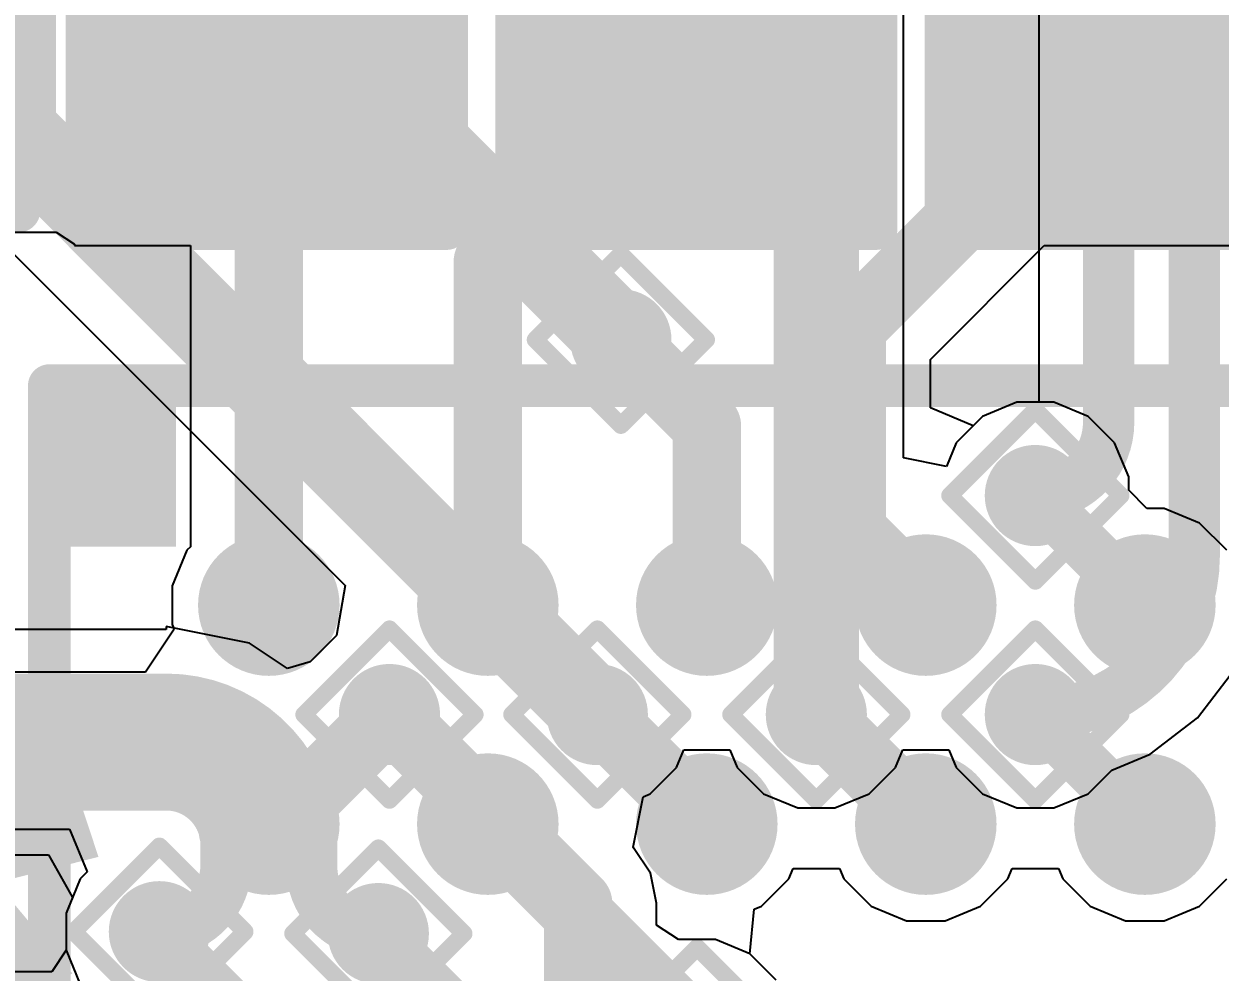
# Model space of a CAD drawing. Header units: inches. Extents: x -0.2 to 17.4, y -0.2 to 2.6.
# Drawn here: x 0.8812 to 1.021, y 0.3381 to 0.4489 of the extents above; entities that cross this region are included whole.
import ezdxf

# ---------------------------------------------------------------- set-up
doc = ezdxf.new("R2010")
doc.units = ezdxf.units.IN
doc.header["$MEASUREMENT"] = 0
for name, color, linetype in [('Bottom Layer', 5, 'Continuous'), ('Drill Drawing', 1, 'Continuous'), ('Top Layer', 1, 'Continuous'), ('Top Overlay', 2, 'Continuous'), ('Top Paste', 8, 'Continuous'), ('Top Solder', 216, 'Continuous'), ('Via Holes', 16, 'Continuous')]:
    doc.layers.add(name, color=color, linetype=linetype)
doc.styles.add('Arial_Bold', font='', dxfattribs={"height": 0.2})
doc.styles.get('Arial_Bold').set_extended_font_data('Arial', bold=True)

# ---------------------------------------------------------------- blocks, each defined once
blk = doc.blocks.new('R___0603_3')
at = {"layer": 'Top Layer'}
for points in [[(-0.015, 0.0175), (-0.015, -0.0175), (-0.045, -0.0175), (-0.045, 0.0175)], [(0.045, 0.0175), (0.045, -0.0175), (0.015, -0.0175), (0.015, 0.0175)]]:
    blk.add_hatch(color=1, dxfattribs=at).paths.add_polyline_path(points)
at = {"layer": 'Top Paste'}
for points in [[(-0.015, 0.0175), (-0.015, -0.0175), (-0.045, -0.0175), (-0.045, 0.0175)], [(0.045, 0.0175), (0.045, -0.0175), (0.015, -0.0175), (0.015, 0.0175)]]:
    blk.add_hatch(color=8, dxfattribs=at).paths.add_polyline_path(points)
at = {"layer": 'Top Solder'}
for points in [[(-0.011, 0.0215), (-0.011, -0.0215), (-0.049, -0.0215), (-0.049, 0.0215)], [(0.049, 0.0215), (0.049, -0.0215), (0.011, -0.0215), (0.011, 0.0215)]]:
    blk.add_hatch(color=216, dxfattribs=at).paths.add_polyline_path(points)
at = {"layer": 'Top Overlay'}
for points in [[(-0.048, -0.021, 0.005, 0.005, 0), (-0.048, 0.021, 0.005, 0.005, 0)], [(0.048, 0.021, 0.005, 0.005, 0), (-0.048, 0.021, 0.005, 0.005, 0)], [(0.048, -0.021, 0.005, 0.005, 0), (0.048, 0.021, 0.005, 0.005, 0)], [(0.048, -0.021, 0.005, 0.005, 0), (-0.048, -0.021, 0.005, 0.005, 0)]]:
    blk.add_lwpolyline(points, format="xyseb", dxfattribs=at)
for points in [[(-0.04925, 0.021, 0.0025, 0.0025, 1), (-0.04675, 0.021, 0.0025, 0.0025, 1)], [(-0.04925, 0.021, 0.0025, 0.0025, 1), (-0.04675, 0.021, 0.0025, 0.0025, 1)], [(0.04675, 0.021, 0.0025, 0.0025, 1), (0.04925, 0.021, 0.0025, 0.0025, 1)], [(0.04675, 0.021, 0.0025, 0.0025, 1), (0.04925, 0.021, 0.0025, 0.0025, 1)], [(-0.04925, -0.021, 0.0025, 0.0025, 1), (-0.04675, -0.021, 0.0025, 0.0025, 1)], [(-0.04925, -0.021, 0.0025, 0.0025, 1), (-0.04675, -0.021, 0.0025, 0.0025, 1)], [(0.04675, -0.021, 0.0025, 0.0025, 1), (0.04925, -0.021, 0.0025, 0.0025, 1)], [(0.04675, -0.021, 0.0025, 0.0025, 1), (0.04925, -0.021, 0.0025, 0.0025, 1)]]:
    blk.add_lwpolyline(points, format="xyseb", close=True, dxfattribs=at)
blk = doc.blocks.new('TC358870XBG_17')
at = {"layer": 'Top Layer'}
h = blk.add_hatch(color=1, dxfattribs=at)
edge = h.paths.add_edge_path()
edge.add_arc((-0.11516, 0.11516), 0.0063, 0, 360)
h = blk.add_hatch(color=1, dxfattribs=at)
edge = h.paths.add_edge_path()
edge.add_arc((-0.08957, 0.11516), 0.0063, 0, 360)
h = blk.add_hatch(color=1, dxfattribs=at)
edge = h.paths.add_edge_path()
edge.add_arc((-0.06398, 0.11516), 0.0063, 0, 360)
h = blk.add_hatch(color=1, dxfattribs=at)
edge = h.paths.add_edge_path()
edge.add_arc((-0.03839, 0.11516), 0.0063, 0, 360)
h = blk.add_hatch(color=1, dxfattribs=at)
edge = h.paths.add_edge_path()
edge.add_arc((-0.01279, 0.11516), 0.0063, 0, 360)
h = blk.add_hatch(color=1, dxfattribs=at)
edge = h.paths.add_edge_path()
edge.add_arc((-0.11516, 0.08957), 0.0063, 0, 360)
h = blk.add_hatch(color=1, dxfattribs=at)
edge = h.paths.add_edge_path()
edge.add_arc((-0.08957, 0.08957), 0.0063, 0, 360)
h = blk.add_hatch(color=1, dxfattribs=at)
edge = h.paths.add_edge_path()
edge.add_arc((-0.06398, 0.08957), 0.0063, 0, 360)
h = blk.add_hatch(color=1, dxfattribs=at)
edge = h.paths.add_edge_path()
edge.add_arc((-0.03839, 0.08957), 0.0063, 0, 360)
h = blk.add_hatch(color=1, dxfattribs=at)
edge = h.paths.add_edge_path()
edge.add_arc((-0.01279, 0.08957), 0.0063, 0, 360)
at = {"layer": 'Top Overlay'}
blk.add_hatch(color=2, dxfattribs=at).paths.add_polyline_path([(-0.1408, 0.122), (-0.126, 0.122), (-0.126, 0.1408), (-0.1408, 0.1408)])
at = {"layer": 'Top Paste'}
h = blk.add_hatch(color=8, dxfattribs=at)
edge = h.paths.add_edge_path()
edge.add_arc((-0.11516, 0.11516), 0.0063, 0, 360)
h = blk.add_hatch(color=8, dxfattribs=at)
edge = h.paths.add_edge_path()
edge.add_arc((-0.08957, 0.11516), 0.0063, 0, 360)
h = blk.add_hatch(color=8, dxfattribs=at)
edge = h.paths.add_edge_path()
edge.add_arc((-0.06398, 0.11516), 0.0063, 0, 360)
h = blk.add_hatch(color=8, dxfattribs=at)
edge = h.paths.add_edge_path()
edge.add_arc((-0.03839, 0.11516), 0.0063, 0, 360)
h = blk.add_hatch(color=8, dxfattribs=at)
edge = h.paths.add_edge_path()
edge.add_arc((-0.01279, 0.11516), 0.0063, 0, 360)
h = blk.add_hatch(color=8, dxfattribs=at)
edge = h.paths.add_edge_path()
edge.add_arc((-0.11516, 0.08957), 0.0063, 0, 360)
h = blk.add_hatch(color=8, dxfattribs=at)
edge = h.paths.add_edge_path()
edge.add_arc((-0.08957, 0.08957), 0.0063, 0, 360)
h = blk.add_hatch(color=8, dxfattribs=at)
edge = h.paths.add_edge_path()
edge.add_arc((-0.06398, 0.08957), 0.0063, 0, 360)
h = blk.add_hatch(color=8, dxfattribs=at)
edge = h.paths.add_edge_path()
edge.add_arc((-0.03839, 0.08957), 0.0063, 0, 360)
h = blk.add_hatch(color=8, dxfattribs=at)
edge = h.paths.add_edge_path()
edge.add_arc((-0.01279, 0.08957), 0.0063, 0, 360)
at = {"layer": 'Top Solder'}
h = blk.add_hatch(color=216, dxfattribs=at)
edge = h.paths.add_edge_path()
edge.add_arc((-0.11516, 0.11516), 0.00827, 0, 360)
h = blk.add_hatch(color=216, dxfattribs=at)
edge = h.paths.add_edge_path()
edge.add_arc((-0.08957, 0.11516), 0.00827, 0, 360)
h = blk.add_hatch(color=216, dxfattribs=at)
edge = h.paths.add_edge_path()
edge.add_arc((-0.06398, 0.11516), 0.00827, 0, 360)
h = blk.add_hatch(color=216, dxfattribs=at)
edge = h.paths.add_edge_path()
edge.add_arc((-0.03839, 0.11516), 0.00827, 0, 360)
h = blk.add_hatch(color=216, dxfattribs=at)
edge = h.paths.add_edge_path()
edge.add_arc((-0.01279, 0.11516), 0.00827, 0, 360)
h = blk.add_hatch(color=216, dxfattribs=at)
edge = h.paths.add_edge_path()
edge.add_arc((-0.11516, 0.08957), 0.00827, 0, 360)
h = blk.add_hatch(color=216, dxfattribs=at)
edge = h.paths.add_edge_path()
edge.add_arc((-0.08957, 0.08957), 0.00827, 0, 360)
h = blk.add_hatch(color=216, dxfattribs=at)
edge = h.paths.add_edge_path()
edge.add_arc((-0.06398, 0.08957), 0.00827, 0, 360)
h = blk.add_hatch(color=216, dxfattribs=at)
edge = h.paths.add_edge_path()
edge.add_arc((-0.03839, 0.08957), 0.00827, 0, 360)
h = blk.add_hatch(color=216, dxfattribs=at)
edge = h.paths.add_edge_path()
edge.add_arc((-0.01279, 0.08957), 0.00827, 0, 360)
at = {"layer": 'Top Overlay'}
for points in [[(-0.1408, -0.1408, 0.005, 0.005, 0), (-0.1408, 0.1408, 0.005, 0.005, 0)], [(-0.1408, 0.1408, 0.005, 0.005, 0), (0.1408, 0.1408, 0.005, 0.005, 0)]]:
    blk.add_lwpolyline(points, format="xyseb", dxfattribs=at)
blk.add_lwpolyline([(-0.14205, 0.1408, 0.0025, 0.0025, 1), (-0.13955, 0.1408, 0.0025, 0.0025, 1)], format="xyseb", close=True, dxfattribs=at)
blk.add_lwpolyline([(-0.14205, 0.1408, 0.0025, 0.0025, 1), (-0.13955, 0.1408, 0.0025, 0.0025, 1)], format="xyseb", close=True, dxfattribs=at)
blk = doc.blocks.new('R___0603_24')
at = {"layer": 'Top Layer'}
for points in [[(-0.015, 0.0175), (-0.015, -0.0175), (-0.045, -0.0175), (-0.045, 0.0175)], [(0.045, 0.0175), (0.045, -0.0175), (0.015, -0.0175), (0.015, 0.0175)]]:
    blk.add_hatch(color=1, dxfattribs=at).paths.add_polyline_path(points)
at = {"layer": 'Top Paste'}
for points in [[(-0.015, 0.0175), (-0.015, -0.0175), (-0.045, -0.0175), (-0.045, 0.0175)], [(0.045, 0.0175), (0.045, -0.0175), (0.015, -0.0175), (0.015, 0.0175)]]:
    blk.add_hatch(color=8, dxfattribs=at).paths.add_polyline_path(points)
at = {"layer": 'Top Solder'}
for points in [[(-0.011, 0.0215), (-0.011, -0.0215), (-0.049, -0.0215), (-0.049, 0.0215)], [(0.049, 0.0215), (0.049, -0.0215), (0.011, -0.0215), (0.011, 0.0215)]]:
    blk.add_hatch(color=216, dxfattribs=at).paths.add_polyline_path(points)
at = {"layer": 'Top Overlay'}
for points in [[(-0.048, 0.021, 0.005, 0.005, 0), (0.048, 0.021, 0.005, 0.005, 0)], [(-0.048, 0.021, 0.005, 0.005, 0), (-0.048, -0.021, 0.005, 0.005, 0)], [(0.048, 0.021, 0.005, 0.005, 0), (0.048, -0.021, 0.005, 0.005, 0)], [(-0.048, -0.021, 0.005, 0.005, 0), (0.048, -0.021, 0.005, 0.005, 0)]]:
    blk.add_lwpolyline(points, format="xyseb", dxfattribs=at)
for points in [[(-0.04925, 0.021, 0.0025, 0.0025, 1), (-0.04675, 0.021, 0.0025, 0.0025, 1)], [(-0.04925, 0.021, 0.0025, 0.0025, 1), (-0.04675, 0.021, 0.0025, 0.0025, 1)], [(0.04675, 0.021, 0.0025, 0.0025, 1), (0.04925, 0.021, 0.0025, 0.0025, 1)], [(0.04675, 0.021, 0.0025, 0.0025, 1), (0.04925, 0.021, 0.0025, 0.0025, 1)], [(-0.04925, -0.021, 0.0025, 0.0025, 1), (-0.04675, -0.021, 0.0025, 0.0025, 1)], [(-0.04925, -0.021, 0.0025, 0.0025, 1), (-0.04675, -0.021, 0.0025, 0.0025, 1)], [(0.04675, -0.021, 0.0025, 0.0025, 1), (0.04925, -0.021, 0.0025, 0.0025, 1)], [(0.04675, -0.021, 0.0025, 0.0025, 1), (0.04925, -0.021, 0.0025, 0.0025, 1)]]:
    blk.add_lwpolyline(points, format="xyseb", close=True, dxfattribs=at)
blk = doc.blocks.new('R___0603_29')
at = {"layer": 'Top Layer'}
for points in [[(-0.015, 0.0175), (-0.015, -0.0175), (-0.045, -0.0175), (-0.045, 0.0175)], [(0.045, 0.0175), (0.045, -0.0175), (0.015, -0.0175), (0.015, 0.0175)]]:
    blk.add_hatch(color=1, dxfattribs=at).paths.add_polyline_path(points)
at = {"layer": 'Top Paste'}
for points in [[(-0.015, 0.0175), (-0.015, -0.0175), (-0.045, -0.0175), (-0.045, 0.0175)], [(0.045, 0.0175), (0.045, -0.0175), (0.015, -0.0175), (0.015, 0.0175)]]:
    blk.add_hatch(color=8, dxfattribs=at).paths.add_polyline_path(points)
at = {"layer": 'Top Solder'}
for points in [[(-0.011, 0.0215), (-0.011, -0.0215), (-0.049, -0.0215), (-0.049, 0.0215)], [(0.049, 0.0215), (0.049, -0.0215), (0.011, -0.0215), (0.011, 0.0215)]]:
    blk.add_hatch(color=216, dxfattribs=at).paths.add_polyline_path(points)
at = {"layer": 'Top Overlay'}
for points in [[(-0.048, 0.021, 0.005, 0.005, 0), (0.048, 0.021, 0.005, 0.005, 0)], [(-0.048, 0.021, 0.005, 0.005, 0), (-0.048, -0.021, 0.005, 0.005, 0)], [(0.048, 0.021, 0.005, 0.005, 0), (0.048, -0.021, 0.005, 0.005, 0)], [(-0.048, -0.021, 0.005, 0.005, 0), (0.048, -0.021, 0.005, 0.005, 0)]]:
    blk.add_lwpolyline(points, format="xyseb", dxfattribs=at)
for points in [[(-0.04925, 0.021, 0.0025, 0.0025, 1), (-0.04675, 0.021, 0.0025, 0.0025, 1)], [(-0.04925, 0.021, 0.0025, 0.0025, 1), (-0.04675, 0.021, 0.0025, 0.0025, 1)], [(0.04675, 0.021, 0.0025, 0.0025, 1), (0.04925, 0.021, 0.0025, 0.0025, 1)], [(0.04675, 0.021, 0.0025, 0.0025, 1), (0.04925, 0.021, 0.0025, 0.0025, 1)], [(-0.04925, -0.021, 0.0025, 0.0025, 1), (-0.04675, -0.021, 0.0025, 0.0025, 1)], [(-0.04925, -0.021, 0.0025, 0.0025, 1), (-0.04675, -0.021, 0.0025, 0.0025, 1)], [(0.04675, -0.021, 0.0025, 0.0025, 1), (0.04925, -0.021, 0.0025, 0.0025, 1)], [(0.04675, -0.021, 0.0025, 0.0025, 1), (0.04925, -0.021, 0.0025, 0.0025, 1)]]:
    blk.add_lwpolyline(points, format="xyseb", close=True, dxfattribs=at)
blk = doc.blocks.new('C___0603_81')
at = {"layer": 'Top Layer'}
for points in [[(-0.015, 0.0175), (-0.015, -0.0175), (-0.045, -0.0175), (-0.045, 0.0175)], [(0.045, 0.0175), (0.045, -0.0175), (0.015, -0.0175), (0.015, 0.0175)]]:
    blk.add_hatch(color=1, dxfattribs=at).paths.add_polyline_path(points)
at = {"layer": 'Top Paste'}
for points in [[(-0.015, 0.0175), (-0.015, -0.0175), (-0.045, -0.0175), (-0.045, 0.0175)], [(0.045, 0.0175), (0.045, -0.0175), (0.015, -0.0175), (0.015, 0.0175)]]:
    blk.add_hatch(color=8, dxfattribs=at).paths.add_polyline_path(points)
at = {"layer": 'Top Solder'}
for points in [[(-0.01264, 0.01986), (-0.01264, -0.01986), (-0.04736, -0.01986), (-0.04736, 0.01986)], [(0.04736, 0.01986), (0.04736, -0.01986), (0.01264, -0.01986), (0.01264, 0.01986)]]:
    blk.add_hatch(color=216, dxfattribs=at).paths.add_polyline_path(points)
at = {"layer": 'Top Overlay'}
for points in [[(-0.018, 0.021, 0.005, 0.005, 0), (-0.049, 0.021, 0.005, 0.005, 0)], [(-0.049, -0.021, 0.005, 0.005, 0), (-0.049, 0.021, 0.005, 0.005, 0)], [(0.049, 0.021, 0.005, 0.005, 0), (0.018, 0.021, 0.005, 0.005, 0)], [(0.049, -0.021, 0.005, 0.005, 0), (0.049, 0.021, 0.005, 0.005, 0)], [(-0.018, -0.021, 0.005, 0.005, 0), (-0.049, -0.021, 0.005, 0.005, 0)], [(0.049, -0.021, 0.005, 0.005, 0), (0.018, -0.021, 0.005, 0.005, 0)]]:
    blk.add_lwpolyline(points, format="xyseb", dxfattribs=at)
for points in [[(-0.05025, 0.021, 0.0025, 0.0025, 1), (-0.04775, 0.021, 0.0025, 0.0025, 1)], [(-0.05025, 0.021, 0.0025, 0.0025, 1), (-0.04775, 0.021, 0.0025, 0.0025, 1)], [(-0.01925, 0.021, 0.0025, 0.0025, 1), (-0.01675, 0.021, 0.0025, 0.0025, 1)], [(0.01675, 0.021, 0.0025, 0.0025, 1), (0.01925, 0.021, 0.0025, 0.0025, 1)], [(0.04775, 0.021, 0.0025, 0.0025, 1), (0.05025, 0.021, 0.0025, 0.0025, 1)], [(0.04775, 0.021, 0.0025, 0.0025, 1), (0.05025, 0.021, 0.0025, 0.0025, 1)], [(-0.05025, -0.021, 0.0025, 0.0025, 1), (-0.04775, -0.021, 0.0025, 0.0025, 1)], [(-0.05025, -0.021, 0.0025, 0.0025, 1), (-0.04775, -0.021, 0.0025, 0.0025, 1)], [(-0.01925, -0.021, 0.0025, 0.0025, 1), (-0.01675, -0.021, 0.0025, 0.0025, 1)], [(0.01675, -0.021, 0.0025, 0.0025, 1), (0.01925, -0.021, 0.0025, 0.0025, 1)], [(0.04775, -0.021, 0.0025, 0.0025, 1), (0.05025, -0.021, 0.0025, 0.0025, 1)], [(0.04775, -0.021, 0.0025, 0.0025, 1), (0.05025, -0.021, 0.0025, 0.0025, 1)]]:
    blk.add_lwpolyline(points, format="xyseb", close=True, dxfattribs=at)

msp = doc.modelspace()

# ---------------------------------------------------------------- hatches: boundary and pattern name
at = {"layer": 'Bottom Layer'}
h = msp.add_hatch(color=5, dxfattribs=at)
edge = h.paths.add_edge_path()
edge.add_arc((0.951, 0.412), 0.00591, 0, 360)
h = msp.add_hatch(color=5, dxfattribs=at)
edge = h.paths.add_edge_path()
edge.add_arc((0.99943, 0.3938), 0.00591, 0, 360)
h = msp.add_hatch(color=5, dxfattribs=at)
edge = h.paths.add_edge_path()
edge.add_arc((0.92396, 0.36821), 0.00591, 0, 360)
h = msp.add_hatch(color=5, dxfattribs=at)
edge = h.paths.add_edge_path()
edge.add_arc((0.94825, 0.36821), 0.00591, 0, 360)
h = msp.add_hatch(color=5, dxfattribs=at)
edge = h.paths.add_edge_path()
edge.add_arc((0.97384, 0.36821), 0.00591, 0, 360)
h = msp.add_hatch(color=5, dxfattribs=at)
edge = h.paths.add_edge_path()
edge.add_arc((0.99943, 0.36821), 0.00591, 0, 360)
h = msp.add_hatch(color=5, dxfattribs=at)
edge = h.paths.add_edge_path()
edge.add_arc((0.89707, 0.34284), 0.00591, 0, 360)
h = msp.add_hatch(color=5, dxfattribs=at)
edge = h.paths.add_edge_path()
edge.add_arc((0.92266, 0.34262), 0.00591, 0, 360)
at = {"layer": 'Top Layer'}
for points in [[(0.745, 0.43), (0.885, 0.43), (0.885, 0.478), (0.745, 0.478)], [(0.941, 0.428), (0.978, 0.428), (0.978, 0.478), (0.941, 0.478)]]:
    msp.add_hatch(color=1, dxfattribs=at).paths.add_polyline_path(points)
h = msp.add_hatch(color=1, dxfattribs=at)
edge = h.paths.add_edge_path()
edge.add_arc((0.951, 0.412), 0.00591, 0, 360)
h = msp.add_hatch(color=1, dxfattribs=at)
edge = h.paths.add_edge_path()
edge.add_arc((0.99943, 0.3938), 0.00591, 0, 360)
h = msp.add_hatch(color=1, dxfattribs=at)
edge = h.paths.add_edge_path()
edge.add_arc((0.92396, 0.36821), 0.00591, 0, 360)
h = msp.add_hatch(color=1, dxfattribs=at)
edge = h.paths.add_edge_path()
edge.add_arc((0.94825, 0.36821), 0.00591, 0, 360)
h = msp.add_hatch(color=1, dxfattribs=at)
edge = h.paths.add_edge_path()
edge.add_arc((0.97384, 0.36821), 0.00591, 0, 360)
h = msp.add_hatch(color=1, dxfattribs=at)
edge = h.paths.add_edge_path()
edge.add_arc((0.99943, 0.36821), 0.00591, 0, 360)
h = msp.add_hatch(color=1, dxfattribs=at)
edge = h.paths.add_edge_path()
edge.add_arc((0.89707, 0.34284), 0.00591, 0, 360)
h = msp.add_hatch(color=1, dxfattribs=at)
edge = h.paths.add_edge_path()
edge.add_arc((0.92266, 0.34262), 0.00591, 0, 360)
at = {"layer": 'Via Holes'}
h = msp.add_hatch(color=7, dxfattribs=at)
edge = h.paths.add_edge_path()
edge.add_arc((0.951, 0.412), 0.00394, 0, 360)
h = msp.add_hatch(color=7, dxfattribs=at)
edge = h.paths.add_edge_path()
edge.add_arc((0.99943, 0.3938), 0.00394, 0, 360)
h = msp.add_hatch(color=7, dxfattribs=at)
edge = h.paths.add_edge_path()
edge.add_arc((0.92396, 0.36821), 0.00394, 0, 360)
h = msp.add_hatch(color=7, dxfattribs=at)
edge = h.paths.add_edge_path()
edge.add_arc((0.94825, 0.36821), 0.00394, 0, 360)
h = msp.add_hatch(color=7, dxfattribs=at)
edge = h.paths.add_edge_path()
edge.add_arc((0.97384, 0.36821), 0.00394, 0, 360)
h = msp.add_hatch(color=7, dxfattribs=at)
edge = h.paths.add_edge_path()
edge.add_arc((0.99943, 0.36821), 0.00394, 0, 360)
h = msp.add_hatch(color=7, dxfattribs=at)
edge = h.paths.add_edge_path()
edge.add_arc((0.89707, 0.34284), 0.00394, 0, 360)
h = msp.add_hatch(color=7, dxfattribs=at)
edge = h.paths.add_edge_path()
edge.add_arc((0.92266, 0.34262), 0.00394, 0, 360)

# ---------------------------------------------------------------- linework, layer by layer
at = {"layer": 'Bottom Layer'}
for p, q in [((0.99984, 0.497), (0.99984, 0.4047)), ((0.98404, 0.39819), (0.98404, 0.47759)), ((0.85323, 0.4488), (0.91877, 0.38327)), ((0.99726, 0.4047), (0.99326, 0.40304)), ((0.99984, 0.4047), (0.99726, 0.4047)), ((0.99326, 0.40304), (0.99019, 0.39997)), ((0.99019, 0.39997), (0.98904, 0.3972)), ((0.98904, 0.3972), (0.98404, 0.39819)), ((0.91877, 0.38327), (0.91778, 0.37745)), ((0.89787, 0.37816), (0.8168, 0.37816)), ((0.90762, 0.37655), (0.89787, 0.37849)), ((0.89787, 0.37849), (0.89787, 0.37816)), ((0.91778, 0.37745), (0.91471, 0.37438)), ((0.91206, 0.37358), (0.90762, 0.37655)), ((0.91471, 0.37438), (0.91206, 0.37358)), ((1.01838, 0.36783), (1.0222, 0.3728)), ((1.01283, 0.36357), (1.01838, 0.36783)), ((0.9575, 0.36203), (0.95834, 0.36407)), ((0.95834, 0.36407), (0.96375, 0.36407)), ((0.96375, 0.36407), (0.9646, 0.36203)), ((0.98309, 0.36203), (0.98393, 0.36407)), ((0.98393, 0.36407), (0.98934, 0.36407)), ((0.98934, 0.36407), (0.99019, 0.36203)), ((1.00837, 0.36172), (1.01283, 0.36357)), ((0.95443, 0.35896), (0.9575, 0.36203)), ((0.9646, 0.36203), (0.96766, 0.35896)), ((0.98002, 0.35896), (0.98309, 0.36203)), ((0.99019, 0.36203), (0.99326, 0.35896)), ((1.00561, 0.35896), (1.00837, 0.36172)), ((0.95242, 0.35272), (0.95359, 0.35861)), ((0.95359, 0.35861), (0.95443, 0.35896)), ((0.96766, 0.35896), (0.97167, 0.3573)), ((0.97601, 0.3573), (0.98002, 0.35896)), ((0.99326, 0.35896), (0.99726, 0.3573)), ((1.0016, 0.3573), (1.00561, 0.35896)), ((0.97167, 0.3573), (0.97601, 0.3573)), ((0.99726, 0.3573), (1.0016, 0.3573)), ((0.95249, 0.35265), (0.95242, 0.35272)), ((0.95448, 0.34967), (0.95249, 0.35265)), ((0.81675, 0.35184), (0.88412, 0.35184)), ((0.88412, 0.35184), (0.88693, 0.34684)), ((0.95518, 0.34616), (0.95448, 0.34967)), ((0.88693, 0.34684), (0.88617, 0.34501)), ((0.95518, 0.34362), (0.95518, 0.34616)), ((0.88617, 0.34501), (0.88617, 0.34067)), ((0.95774, 0.34191), (0.95518, 0.34362)), ((0.96207, 0.34191), (0.95774, 0.34191)), ((0.96608, 0.34025), (0.96207, 0.34191)), ((0.88617, 0.34067), (0.88449, 0.33816)), ((0.96915, 0.33718), (0.96608, 0.34025)), ((0.88449, 0.33816), (0.76249, 0.33816))]:
    msp.add_line(p, q, dxfattribs=at)
for points in [[(1.018, 0.38677, 0.006, 0.006, 0), (1.018, 0.50114, 0.006, 0.006, 0)], [(1.008, 0.40236, 0.006, 0.006, 0), (1.008, 0.497, 0.006, 0.006, 0)], [(0.97384, 0.36821, 0.01, 0.01, 0), (0.97384, 0.47759, 0.01, 0.01, 0)], [(0.89, 0.473, 0.01, 0.01, 0), (0.951, 0.412, 0.01, 0.01, 0)], [(0.85746, 0.459, 0.01, 0.01, 0), (0.94825, 0.36821, 0.01, 0.01, 0)], [(1.008, 0.40236, 0.006, 0.006, -0.414214), (0.99943, 0.3938, 0.006, 0.006, 0)], [(1.018, 0.38677, 0.006, 0.006, -0.414214), (0.99943, 0.36821, 0.006, 0.006, 0)], [(0.8168, 0.37, 0.006, 0.006, 0), (0.89787, 0.37, 0.006, 0.006, 0)], [(0.89787, 0.37, 0.006, 0.006, -0.414214), (0.91487, 0.353, 0.006, 0.006, 0)], [(0.92396, 0.36821, 0.008, 0.008, 0), (0.946, 0.34616, 0.008, 0.008, 0)], [(0.81675, 0.36, 0.006, 0.006, 0), (0.89787, 0.36, 0.006, 0.006, 0)], [(0.89787, 0.36, 0.006, 0.006, -0.414214), (0.90487, 0.353, 0.006, 0.006, 0)], [(0.90487, 0.35063, 0.006, 0.006, 0), (0.90487, 0.353, 0.006, 0.006, 0)], [(0.91487, 0.35041, 0.006, 0.006, 0), (0.91487, 0.353, 0.006, 0.006, 0)], [(0.90487, 0.35063, 0.006, 0.006, -0.414214), (0.89707, 0.34284, 0.006, 0.006, 0)], [(0.92266, 0.34262, 0.006, 0.006, -0.414214), (0.91487, 0.35041, 0.006, 0.006, 0)], [(0.946, 0.191, 0.008, 0.008, 0), (0.946, 0.34616, 0.008, 0.008, 0)]]:
    msp.add_lwpolyline(points, format="xyseb", dxfattribs=at)
for points in [[(0.9485, 0.412, 0.005, 0.005, 1), (0.9535, 0.412, 0.005, 0.005, 1)], [(1.0065, 0.40236, 0.003, 0.003, 1), (1.0095, 0.40236, 0.003, 0.003, 1)], [(1.0065, 0.40236, 0.003, 0.003, 1), (1.0095, 0.40236, 0.003, 0.003, 1)], [(0.99793, 0.3938, 0.003, 0.003, 1), (1.00093, 0.3938, 0.003, 0.003, 1)], [(1.0165, 0.38677, 0.003, 0.003, 1), (1.0195, 0.38677, 0.003, 0.003, 1)], [(1.0165, 0.38677, 0.003, 0.003, 1), (1.0195, 0.38677, 0.003, 0.003, 1)], [(0.94575, 0.36821, 0.005, 0.005, 1), (0.95075, 0.36821, 0.005, 0.005, 1)], [(0.97134, 0.36821, 0.005, 0.005, 1), (0.97634, 0.36821, 0.005, 0.005, 1)], [(0.89637, 0.37, 0.003, 0.003, 1), (0.89937, 0.37, 0.003, 0.003, 1)], [(0.89637, 0.37, 0.003, 0.003, 1), (0.89937, 0.37, 0.003, 0.003, 1)], [(0.92196, 0.36821, 0.004, 0.004, 1), (0.92596, 0.36821, 0.004, 0.004, 1)], [(0.99793, 0.36821, 0.003, 0.003, 1), (1.00093, 0.36821, 0.003, 0.003, 1)], [(0.89637, 0.36, 0.003, 0.003, 1), (0.89937, 0.36, 0.003, 0.003, 1)], [(0.89637, 0.36, 0.003, 0.003, 1), (0.89937, 0.36, 0.003, 0.003, 1)], [(0.90337, 0.353, 0.003, 0.003, 1), (0.90637, 0.353, 0.003, 0.003, 1)], [(0.90337, 0.353, 0.003, 0.003, 1), (0.90637, 0.353, 0.003, 0.003, 1)], [(0.91337, 0.353, 0.003, 0.003, 1), (0.91637, 0.353, 0.003, 0.003, 1)], [(0.91337, 0.353, 0.003, 0.003, 1), (0.91637, 0.353, 0.003, 0.003, 1)], [(0.90337, 0.35063, 0.003, 0.003, 1), (0.90637, 0.35063, 0.003, 0.003, 1)], [(0.90337, 0.35063, 0.003, 0.003, 1), (0.90637, 0.35063, 0.003, 0.003, 1)], [(0.91337, 0.35041, 0.003, 0.003, 1), (0.91637, 0.35041, 0.003, 0.003, 1)], [(0.91337, 0.35041, 0.003, 0.003, 1), (0.91637, 0.35041, 0.003, 0.003, 1)], [(0.944, 0.34616, 0.004, 0.004, 1), (0.948, 0.34616, 0.004, 0.004, 1)], [(0.944, 0.34616, 0.004, 0.004, 1), (0.948, 0.34616, 0.004, 0.004, 1)], [(0.89557, 0.34284, 0.003, 0.003, 1), (0.89857, 0.34284, 0.003, 0.003, 1)], [(0.92116, 0.34262, 0.003, 0.003, 1), (0.92416, 0.34262, 0.003, 0.003, 1)]]:
    msp.add_lwpolyline(points, format="xyseb", close=True, dxfattribs=at)
at = {"layer": 'Drill Drawing'}
for points in [[(0.941, 0.412, 0.002, 0.002, 0), (0.951, 0.422, 0.002, 0.002, 0)], [(0.951, 0.422, 0.002, 0.002, 0), (0.961, 0.412, 0.002, 0.002, 0)], [(0.941, 0.412, 0.002, 0.002, 0), (0.951, 0.402, 0.002, 0.002, 0)], [(0.951, 0.402, 0.002, 0.002, 0), (0.961, 0.412, 0.002, 0.002, 0)], [(0.98943, 0.3938, 0.002, 0.002, 0), (0.99943, 0.4038, 0.002, 0.002, 0)], [(0.99943, 0.4038, 0.002, 0.002, 0), (1.00943, 0.3938, 0.002, 0.002, 0)], [(0.98943, 0.3938, 0.002, 0.002, 0), (0.99943, 0.3838, 0.002, 0.002, 0)], [(0.99943, 0.3838, 0.002, 0.002, 0), (1.00943, 0.3938, 0.002, 0.002, 0)], [(0.91396, 0.36821, 0.002, 0.002, 0), (0.92396, 0.37821, 0.002, 0.002, 0)], [(0.92396, 0.37821, 0.002, 0.002, 0), (0.93396, 0.36821, 0.002, 0.002, 0)], [(0.93825, 0.36821, 0.002, 0.002, 0), (0.94825, 0.37821, 0.002, 0.002, 0)], [(0.94825, 0.37821, 0.002, 0.002, 0), (0.95825, 0.36821, 0.002, 0.002, 0)], [(0.96384, 0.36821, 0.002, 0.002, 0), (0.97384, 0.37821, 0.002, 0.002, 0)], [(0.97384, 0.37821, 0.002, 0.002, 0), (0.98384, 0.36821, 0.002, 0.002, 0)], [(0.98943, 0.36821, 0.002, 0.002, 0), (0.99943, 0.37821, 0.002, 0.002, 0)], [(0.99943, 0.37821, 0.002, 0.002, 0), (1.00943, 0.36821, 0.002, 0.002, 0)], [(0.91396, 0.36821, 0.002, 0.002, 0), (0.92396, 0.3582, 0.002, 0.002, 0)], [(0.92396, 0.3582, 0.002, 0.002, 0), (0.93396, 0.36821, 0.002, 0.002, 0)], [(0.93825, 0.36821, 0.002, 0.002, 0), (0.94825, 0.35821, 0.002, 0.002, 0)], [(0.94825, 0.35821, 0.002, 0.002, 0), (0.95825, 0.36821, 0.002, 0.002, 0)], [(0.96384, 0.36821, 0.002, 0.002, 0), (0.97384, 0.35821, 0.002, 0.002, 0)], [(0.97384, 0.35821, 0.002, 0.002, 0), (0.98384, 0.36821, 0.002, 0.002, 0)], [(0.98943, 0.36821, 0.002, 0.002, 0), (0.99943, 0.35821, 0.002, 0.002, 0)], [(0.99943, 0.35821, 0.002, 0.002, 0), (1.00943, 0.36821, 0.002, 0.002, 0)], [(0.88707, 0.34284, 0.002, 0.002, 0), (0.89707, 0.35284, 0.002, 0.002, 0)], [(0.89707, 0.35284, 0.002, 0.002, 0), (0.90707, 0.34284, 0.002, 0.002, 0)], [(0.91266, 0.34262, 0.002, 0.002, 0), (0.92266, 0.35262, 0.002, 0.002, 0)], [(0.92266, 0.35262, 0.002, 0.002, 0), (0.93266, 0.34262, 0.002, 0.002, 0)], [(0.88707, 0.34284, 0.002, 0.002, 0), (0.89707, 0.33284, 0.002, 0.002, 0)], [(0.89707, 0.33284, 0.002, 0.002, 0), (0.90707, 0.34284, 0.002, 0.002, 0)], [(0.91266, 0.34262, 0.002, 0.002, 0), (0.92266, 0.33261, 0.002, 0.002, 0)], [(0.92266, 0.33261, 0.002, 0.002, 0), (0.93266, 0.34262, 0.002, 0.002, 0)], [(0.94991, 0.331, 0.002, 0.002, 0), (0.95991, 0.341, 0.002, 0.002, 0)], [(0.95991, 0.341, 0.002, 0.002, 0), (0.96991, 0.331, 0.002, 0.002, 0)]]:
    msp.add_lwpolyline(points, format="xyseb", dxfattribs=at)
for points in [[(0.9505, 0.422, 0.001, 0.001, 1), (0.9515, 0.422, 0.001, 0.001, 1)], [(0.9505, 0.422, 0.001, 0.001, 1), (0.9515, 0.422, 0.001, 0.001, 1)], [(0.9405, 0.412, 0.001, 0.001, 1), (0.9415, 0.412, 0.001, 0.001, 1)], [(0.9405, 0.412, 0.001, 0.001, 1), (0.9415, 0.412, 0.001, 0.001, 1)], [(0.9605, 0.412, 0.001, 0.001, 1), (0.9615, 0.412, 0.001, 0.001, 1)], [(0.9605, 0.412, 0.001, 0.001, 1), (0.9615, 0.412, 0.001, 0.001, 1)], [(0.99893, 0.4038, 0.001, 0.001, 1), (0.99993, 0.4038, 0.001, 0.001, 1)], [(0.99893, 0.4038, 0.001, 0.001, 1), (0.99993, 0.4038, 0.001, 0.001, 1)], [(0.9505, 0.402, 0.001, 0.001, 1), (0.9515, 0.402, 0.001, 0.001, 1)], [(0.9505, 0.402, 0.001, 0.001, 1), (0.9515, 0.402, 0.001, 0.001, 1)], [(0.98893, 0.3938, 0.001, 0.001, 1), (0.98993, 0.3938, 0.001, 0.001, 1)], [(0.98893, 0.3938, 0.001, 0.001, 1), (0.98993, 0.3938, 0.001, 0.001, 1)], [(1.00893, 0.3938, 0.001, 0.001, 1), (1.00993, 0.3938, 0.001, 0.001, 1)], [(1.00893, 0.3938, 0.001, 0.001, 1), (1.00993, 0.3938, 0.001, 0.001, 1)], [(0.99893, 0.3838, 0.001, 0.001, 1), (0.99993, 0.3838, 0.001, 0.001, 1)], [(0.99893, 0.3838, 0.001, 0.001, 1), (0.99993, 0.3838, 0.001, 0.001, 1)], [(0.92346, 0.37821, 0.001, 0.001, 1), (0.92446, 0.37821, 0.001, 0.001, 1)], [(0.92346, 0.37821, 0.001, 0.001, 1), (0.92446, 0.37821, 0.001, 0.001, 1)], [(0.94775, 0.37821, 0.001, 0.001, 1), (0.94875, 0.37821, 0.001, 0.001, 1)], [(0.94775, 0.37821, 0.001, 0.001, 1), (0.94875, 0.37821, 0.001, 0.001, 1)], [(0.97334, 0.37821, 0.001, 0.001, 1), (0.97434, 0.37821, 0.001, 0.001, 1)], [(0.97334, 0.37821, 0.001, 0.001, 1), (0.97434, 0.37821, 0.001, 0.001, 1)], [(0.99893, 0.37821, 0.001, 0.001, 1), (0.99993, 0.37821, 0.001, 0.001, 1)], [(0.99893, 0.37821, 0.001, 0.001, 1), (0.99993, 0.37821, 0.001, 0.001, 1)], [(0.91346, 0.36821, 0.001, 0.001, 1), (0.91446, 0.36821, 0.001, 0.001, 1)], [(0.91346, 0.36821, 0.001, 0.001, 1), (0.91446, 0.36821, 0.001, 0.001, 1)], [(0.93346, 0.36821, 0.001, 0.001, 1), (0.93446, 0.36821, 0.001, 0.001, 1)], [(0.93346, 0.36821, 0.001, 0.001, 1), (0.93446, 0.36821, 0.001, 0.001, 1)], [(0.93775, 0.36821, 0.001, 0.001, 1), (0.93875, 0.36821, 0.001, 0.001, 1)], [(0.93775, 0.36821, 0.001, 0.001, 1), (0.93875, 0.36821, 0.001, 0.001, 1)], [(0.95775, 0.36821, 0.001, 0.001, 1), (0.95875, 0.36821, 0.001, 0.001, 1)], [(0.95775, 0.36821, 0.001, 0.001, 1), (0.95875, 0.36821, 0.001, 0.001, 1)], [(0.96334, 0.36821, 0.001, 0.001, 1), (0.96434, 0.36821, 0.001, 0.001, 1)], [(0.96334, 0.36821, 0.001, 0.001, 1), (0.96434, 0.36821, 0.001, 0.001, 1)], [(0.98334, 0.36821, 0.001, 0.001, 1), (0.98434, 0.36821, 0.001, 0.001, 1)], [(0.98334, 0.36821, 0.001, 0.001, 1), (0.98434, 0.36821, 0.001, 0.001, 1)], [(0.98893, 0.36821, 0.001, 0.001, 1), (0.98993, 0.36821, 0.001, 0.001, 1)], [(0.98893, 0.36821, 0.001, 0.001, 1), (0.98993, 0.36821, 0.001, 0.001, 1)], [(1.00893, 0.36821, 0.001, 0.001, 1), (1.00993, 0.36821, 0.001, 0.001, 1)], [(1.00893, 0.36821, 0.001, 0.001, 1), (1.00993, 0.36821, 0.001, 0.001, 1)], [(0.92346, 0.3582, 0.001, 0.001, 1), (0.92446, 0.3582, 0.001, 0.001, 1)], [(0.92346, 0.3582, 0.001, 0.001, 1), (0.92446, 0.3582, 0.001, 0.001, 1)], [(0.94775, 0.35821, 0.001, 0.001, 1), (0.94875, 0.35821, 0.001, 0.001, 1)], [(0.94775, 0.35821, 0.001, 0.001, 1), (0.94875, 0.35821, 0.001, 0.001, 1)], [(0.97334, 0.35821, 0.001, 0.001, 1), (0.97434, 0.35821, 0.001, 0.001, 1)], [(0.97334, 0.35821, 0.001, 0.001, 1), (0.97434, 0.35821, 0.001, 0.001, 1)], [(0.99893, 0.35821, 0.001, 0.001, 1), (0.99993, 0.35821, 0.001, 0.001, 1)], [(0.99893, 0.35821, 0.001, 0.001, 1), (0.99993, 0.35821, 0.001, 0.001, 1)], [(0.89657, 0.35284, 0.001, 0.001, 1), (0.89757, 0.35284, 0.001, 0.001, 1)], [(0.89657, 0.35284, 0.001, 0.001, 1), (0.89757, 0.35284, 0.001, 0.001, 1)], [(0.92216, 0.35262, 0.001, 0.001, 1), (0.92316, 0.35262, 0.001, 0.001, 1)], [(0.92216, 0.35262, 0.001, 0.001, 1), (0.92316, 0.35262, 0.001, 0.001, 1)], [(0.88657, 0.34284, 0.001, 0.001, 1), (0.88757, 0.34284, 0.001, 0.001, 1)], [(0.88657, 0.34284, 0.001, 0.001, 1), (0.88757, 0.34284, 0.001, 0.001, 1)], [(0.90657, 0.34284, 0.001, 0.001, 1), (0.90757, 0.34284, 0.001, 0.001, 1)], [(0.90657, 0.34284, 0.001, 0.001, 1), (0.90757, 0.34284, 0.001, 0.001, 1)], [(0.91216, 0.34262, 0.001, 0.001, 1), (0.91316, 0.34262, 0.001, 0.001, 1)], [(0.91216, 0.34262, 0.001, 0.001, 1), (0.91316, 0.34262, 0.001, 0.001, 1)], [(0.93216, 0.34262, 0.001, 0.001, 1), (0.93316, 0.34262, 0.001, 0.001, 1)], [(0.93216, 0.34262, 0.001, 0.001, 1), (0.93316, 0.34262, 0.001, 0.001, 1)], [(0.95941, 0.341, 0.001, 0.001, 1), (0.96041, 0.341, 0.001, 0.001, 1)], [(0.95941, 0.341, 0.001, 0.001, 1), (0.96041, 0.341, 0.001, 0.001, 1)]]:
    msp.add_lwpolyline(points, format="xyseb", close=True, dxfattribs=at)
at = {"layer": 'Top Layer'}
for p, q in [((0.745, 0.42459), (0.885, 0.42459)), ((0.885, 0.42459), (0.88714, 0.42316)), ((0.88714, 0.42316), (0.88714, 0.423)), ((0.88714, 0.423), (0.90069, 0.423)), ((0.90069, 0.423), (0.90069, 0.3878)), ((0.98718, 0.4097), (1.00048, 0.423)), ((1.00048, 0.423), (1.0325, 0.423)), ((0.98718, 0.40403), (0.98718, 0.4097)), ((0.99218, 0.40196), (0.98718, 0.40403)), ((0.99726, 0.4047), (0.99326, 0.40304)), ((1.0016, 0.4047), (0.99726, 0.4047)), ((1.00561, 0.40304), (1.0016, 0.4047)), ((0.99326, 0.40304), (0.99218, 0.40196)), ((1.00868, 0.39997), (1.00561, 0.40304)), ((1.01034, 0.39597), (1.00868, 0.39997)), ((1.01034, 0.39443), (1.01034, 0.39597)), ((1.01246, 0.3923), (1.01034, 0.39443)), ((1.01448, 0.3923), (1.01246, 0.3923)), ((1.01863, 0.39058), (1.01448, 0.3923)), ((1.02181, 0.3874), (1.01863, 0.39058)), ((0.90029, 0.3874), (0.89857, 0.38325)), ((0.90069, 0.3878), (0.90029, 0.3874)), ((0.89857, 0.38325), (0.89857, 0.37875)), ((0.89881, 0.37818), (0.89547, 0.37318)), ((0.89857, 0.37875), (0.89881, 0.37818)), ((0.89547, 0.37318), (0.86857, 0.37318)), ((0.87741, 0.35482), (0.88656, 0.35482)), ((0.88656, 0.35482), (0.88864, 0.34982)), ((0.88864, 0.34982), (0.88783, 0.34901)), ((0.97063, 0.34901), (0.97114, 0.35024)), ((0.97114, 0.35024), (0.97655, 0.35024)), ((0.97655, 0.35024), (0.97706, 0.34901)), ((0.99622, 0.34901), (0.99673, 0.35024)), ((0.99673, 0.35024), (1.00214, 0.35024)), ((1.00214, 0.35024), (1.00265, 0.34901)), ((0.88783, 0.34901), (0.88617, 0.34501)), ((0.96745, 0.34583), (0.97063, 0.34901)), ((0.97706, 0.34901), (0.98024, 0.34583)), ((0.99304, 0.34583), (0.99622, 0.34901)), ((1.00265, 0.34901), (1.00583, 0.34583)), ((1.01863, 0.34583), (1.02181, 0.34901)), ((0.96608, 0.34025), (0.96656, 0.34546)), ((0.96656, 0.34546), (0.96745, 0.34583)), ((0.98024, 0.34583), (0.98439, 0.34411)), ((0.98889, 0.34411), (0.99304, 0.34583)), ((1.00583, 0.34583), (1.00998, 0.34411)), ((1.01448, 0.34411), (1.01863, 0.34583)), ((0.88617, 0.34501), (0.88617, 0.34067)), ((0.98439, 0.34411), (0.98889, 0.34411)), ((1.00998, 0.34411), (1.01448, 0.34411)), ((0.88617, 0.34067), (0.88783, 0.33666)), ((0.96915, 0.33718), (0.96608, 0.34025))]:
    msp.add_line(p, q, dxfattribs=at)
for points in [[(0.90964, 0.443, 0.01, 0.01, 0), (0.90987, 0.44277, 0.01, 0.01, 0)], [(0.90987, 0.418, 0.008, 0.008, 0), (0.90987, 0.44277, 0.008, 0.008, 0)], [(0.94632, 0.432, 0.008, 0.008, 0), (0.95732, 0.443, 0.008, 0.008, 0)], [(0.95732, 0.443, 0.008, 0.008, 0), (0.95982, 0.443, 0.008, 0.008, 0)], [(0.978, 0.4135, 0.008, 0.008, 0), (1.0075, 0.443, 0.008, 0.008, 0)], [(1.0075, 0.443, 0.008, 0.008, 0), (1.01, 0.443, 0.008, 0.008, 0)], [(0.93546, 0.42114, 0.008, 0.008, 0), (0.94632, 0.432, 0.008, 0.008, 0)], [(0.94632, 0.432, 0.008, 0.008, 0), (0.94632, 0.432, 0.008, 0.008, 0)], [(0.93546, 0.381, 0.008, 0.008, 0), (0.93546, 0.42114, 0.008, 0.008, 0)], [(0.90987, 0.381, 0.008, 0.008, 0), (0.90987, 0.418, 0.008, 0.008, 0)], [(0.978, 0.38964, 0.008, 0.008, 0), (0.978, 0.4135, 0.008, 0.008, 0)], [(0.951, 0.412, 0.008, 0.008, 0), (0.96105, 0.40195, 0.008, 0.008, 0)], [(0.96105, 0.381, 0.008, 0.008, 0), (0.96105, 0.40195, 0.008, 0.008, 0)], [(0.99943, 0.3938, 0.006, 0.006, 0), (1.01223, 0.381, 0.006, 0.006, 0)], [(0.978, 0.38964, 0.008, 0.008, 0), (0.98664, 0.381, 0.008, 0.008, 0)], [(0.91116, 0.35541, 0.008, 0.008, 0), (0.92396, 0.36821, 0.008, 0.008, 0)], [(0.94825, 0.36821, 0.008, 0.008, 0), (0.96105, 0.35541, 0.008, 0.008, 0)], [(0.97384, 0.36821, 0.008, 0.008, 0), (0.98664, 0.35541, 0.008, 0.008, 0)], [(0.99943, 0.36821, 0.006, 0.006, 0), (1.01223, 0.35541, 0.006, 0.006, 0)], [(0.85798, 0.364, 0.008, 0.008, 0), (0.90128, 0.364, 0.008, 0.008, 0)], [(0.90128, 0.364, 0.008, 0.008, 0), (0.90987, 0.35541, 0.008, 0.008, 0)], [(0.90987, 0.35541, 0.008, 0.008, 0), (0.91116, 0.35541, 0.008, 0.008, 0)], [(0.93546, 0.35541, 0.008, 0.008, 0), (0.95989, 0.33098, 0.008, 0.008, 0)], [(0.89685, 0.34262, 0.006, 0.006, 0), (0.89707, 0.34284, 0.006, 0.006, 0)], [(0.89707, 0.34262, 0.006, 0.006, 0), (0.90987, 0.32982, 0.006, 0.006, 0)], [(0.92266, 0.34262, 0.006, 0.006, 0), (0.93546, 0.32982, 0.006, 0.006, 0)]]:
    msp.add_lwpolyline(points, format="xyseb", dxfattribs=at)
for points in [[(0.90714, 0.443, 0.005, 0.005, 1), (0.91214, 0.443, 0.005, 0.005, 1)], [(0.90737, 0.44277, 0.005, 0.005, 1), (0.91237, 0.44277, 0.005, 0.005, 1)], [(0.90787, 0.44277, 0.004, 0.004, 1), (0.91187, 0.44277, 0.004, 0.004, 1)], [(0.95532, 0.443, 0.004, 0.004, 1), (0.95932, 0.443, 0.004, 0.004, 1)], [(0.95532, 0.443, 0.004, 0.004, 1), (0.95932, 0.443, 0.004, 0.004, 1)], [(0.95782, 0.443, 0.004, 0.004, 1), (0.96182, 0.443, 0.004, 0.004, 1)], [(1.0055, 0.443, 0.004, 0.004, 1), (1.0095, 0.443, 0.004, 0.004, 1)], [(1.0055, 0.443, 0.004, 0.004, 1), (1.0095, 0.443, 0.004, 0.004, 1)], [(1.008, 0.443, 0.004, 0.004, 1), (1.012, 0.443, 0.004, 0.004, 1)], [(0.94432, 0.432, 0.004, 0.004, 1), (0.94832, 0.432, 0.004, 0.004, 1)], [(0.94432, 0.432, 0.004, 0.004, 1), (0.94832, 0.432, 0.004, 0.004, 1)], [(0.94432, 0.432, 0.004, 0.004, 1), (0.94832, 0.432, 0.004, 0.004, 1)], [(0.94432, 0.432, 0.004, 0.004, 1), (0.94832, 0.432, 0.004, 0.004, 1)], [(0.93346, 0.42114, 0.004, 0.004, 1), (0.93746, 0.42114, 0.004, 0.004, 1)], [(0.93346, 0.42114, 0.004, 0.004, 1), (0.93746, 0.42114, 0.004, 0.004, 1)], [(0.90787, 0.418, 0.004, 0.004, 1), (0.91187, 0.418, 0.004, 0.004, 1)], [(0.90787, 0.418, 0.004, 0.004, 1), (0.91187, 0.418, 0.004, 0.004, 1)], [(0.976, 0.4135, 0.004, 0.004, 1), (0.98, 0.4135, 0.004, 0.004, 1)], [(0.976, 0.4135, 0.004, 0.004, 1), (0.98, 0.4135, 0.004, 0.004, 1)], [(0.949, 0.412, 0.004, 0.004, 1), (0.953, 0.412, 0.004, 0.004, 1)], [(0.95905, 0.40195, 0.004, 0.004, 1), (0.96305, 0.40195, 0.004, 0.004, 1)], [(0.95905, 0.40195, 0.004, 0.004, 1), (0.96305, 0.40195, 0.004, 0.004, 1)], [(0.99793, 0.3938, 0.003, 0.003, 1), (1.00093, 0.3938, 0.003, 0.003, 1)], [(0.976, 0.38964, 0.004, 0.004, 1), (0.98, 0.38964, 0.004, 0.004, 1)], [(0.976, 0.38964, 0.004, 0.004, 1), (0.98, 0.38964, 0.004, 0.004, 1)], [(0.90787, 0.381, 0.004, 0.004, 1), (0.91187, 0.381, 0.004, 0.004, 1)], [(0.93346, 0.381, 0.004, 0.004, 1), (0.93746, 0.381, 0.004, 0.004, 1)], [(0.95905, 0.381, 0.004, 0.004, 1), (0.96305, 0.381, 0.004, 0.004, 1)], [(0.98464, 0.381, 0.004, 0.004, 1), (0.98864, 0.381, 0.004, 0.004, 1)], [(1.01073, 0.381, 0.003, 0.003, 1), (1.01373, 0.381, 0.003, 0.003, 1)], [(0.92196, 0.36821, 0.004, 0.004, 1), (0.92596, 0.36821, 0.004, 0.004, 1)], [(0.94625, 0.36821, 0.004, 0.004, 1), (0.95025, 0.36821, 0.004, 0.004, 1)], [(0.97184, 0.36821, 0.004, 0.004, 1), (0.97584, 0.36821, 0.004, 0.004, 1)], [(0.99793, 0.36821, 0.003, 0.003, 1), (1.00093, 0.36821, 0.003, 0.003, 1)], [(0.89928, 0.364, 0.004, 0.004, 1), (0.90328, 0.364, 0.004, 0.004, 1)], [(0.89928, 0.364, 0.004, 0.004, 1), (0.90328, 0.364, 0.004, 0.004, 1)], [(0.90787, 0.35541, 0.004, 0.004, 1), (0.91187, 0.35541, 0.004, 0.004, 1)], [(0.90787, 0.35541, 0.004, 0.004, 1), (0.91187, 0.35541, 0.004, 0.004, 1)], [(0.90916, 0.35541, 0.004, 0.004, 1), (0.91316, 0.35541, 0.004, 0.004, 1)], [(0.90916, 0.35541, 0.004, 0.004, 1), (0.91316, 0.35541, 0.004, 0.004, 1)], [(0.93346, 0.35541, 0.004, 0.004, 1), (0.93746, 0.35541, 0.004, 0.004, 1)], [(0.95905, 0.35541, 0.004, 0.004, 1), (0.96305, 0.35541, 0.004, 0.004, 1)], [(0.98464, 0.35541, 0.004, 0.004, 1), (0.98864, 0.35541, 0.004, 0.004, 1)], [(1.01073, 0.35541, 0.003, 0.003, 1), (1.01373, 0.35541, 0.003, 0.003, 1)], [(0.89535, 0.34262, 0.003, 0.003, 1), (0.89835, 0.34262, 0.003, 0.003, 1)], [(0.89557, 0.34284, 0.003, 0.003, 1), (0.89857, 0.34284, 0.003, 0.003, 1)], [(0.89557, 0.34262, 0.003, 0.003, 1), (0.89857, 0.34262, 0.003, 0.003, 1)], [(0.92116, 0.34262, 0.003, 0.003, 1), (0.92416, 0.34262, 0.003, 0.003, 1)]]:
    msp.add_lwpolyline(points, format="xyseb", close=True, dxfattribs=at)

# ---------------------------------------------------------------- block references
for name, p, rotation in [('C___0603_81', (0.85964, 0.47605), 270), ('R___0603_29', (0.90964, 0.473), 90), ('R___0603_3', (0.95982, 0.473), 270), ('R___0603_24', (1.01, 0.473), 90)]:
    msp.add_blockref(name, p, dxfattribs=dict(rotation=rotation))
msp.add_blockref('TC358870XBG_17', (1.02502, 0.26584))

# ---------------------------------------------------------------- texts
at = {"layer": 'Top Overlay', "style": 'Arial_Bold'}
msp.add_text('*', height=0.07, rotation=360, dxfattribs=at).set_placement((0.852, 0.29982))

doc.saveas('drawing.dxf')
